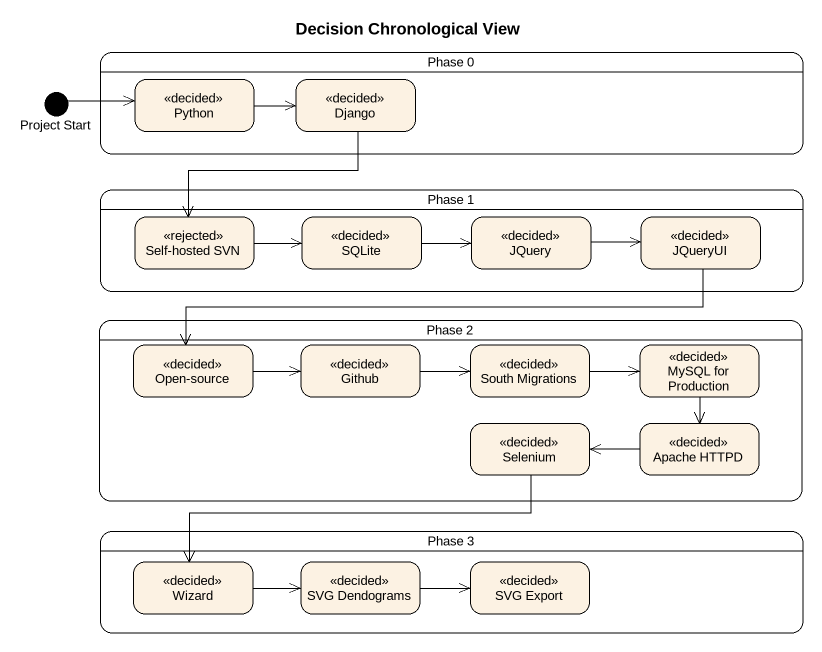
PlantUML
@startuml
title Decision Chronological View
hide empty description
state "Phase 0" as Phase_0 {
  state Python <<decided>>
  state Django <<decided>>
}
state "Project Start" as Project_Start <<start>>
state "Phase 1" as Phase_1 {
  state "Self-hosted SVN" as Self_hosted_SVN <<rejected>>
  state SQLite <<decided>>
  state JQuery <<decided>>
  state JQueryUI <<decided>>
}
state "Phase 2" as Phase_2 {
  state "Open-source" as Open_source <<decided>>
  state Github <<decided>>
  state "South Migrations" as South_Migrations <<decided>>
  state "MySQL for Production" as MySQL_for_Production <<decided>>
  state Selenium <<decided>>
  state "Apache HTTPD" as Apache_HTTPD <<decided>>
}
state "Phase 3" as Phase_3 {
  state Wizard <<decided>>
  state "SVG Dendograms" as SVG_Dendograms <<decided>>
  state "SVG Export" as SVG_Export <<decided>>
}
Project_Start -right-> Python
Python -right-> Django
Django --> Self_hosted_SVN
Self_hosted_SVN -right-> SQLite
SQLite -right-> JQuery
JQuery -right-> JQueryUI
JQueryUI -left-> Open_source
Open_source -right-> Github
Github -right-> South_Migrations
South_Migrations -right-> MySQL_for_Production
MySQL_for_Production --> Apache_HTTPD
Selenium -left-> Wizard
Apache_HTTPD -left-> Selenium
Wizard -right-> SVG_Dendograms
SVG_Dendograms -right-> SVG_Export
@enduml
